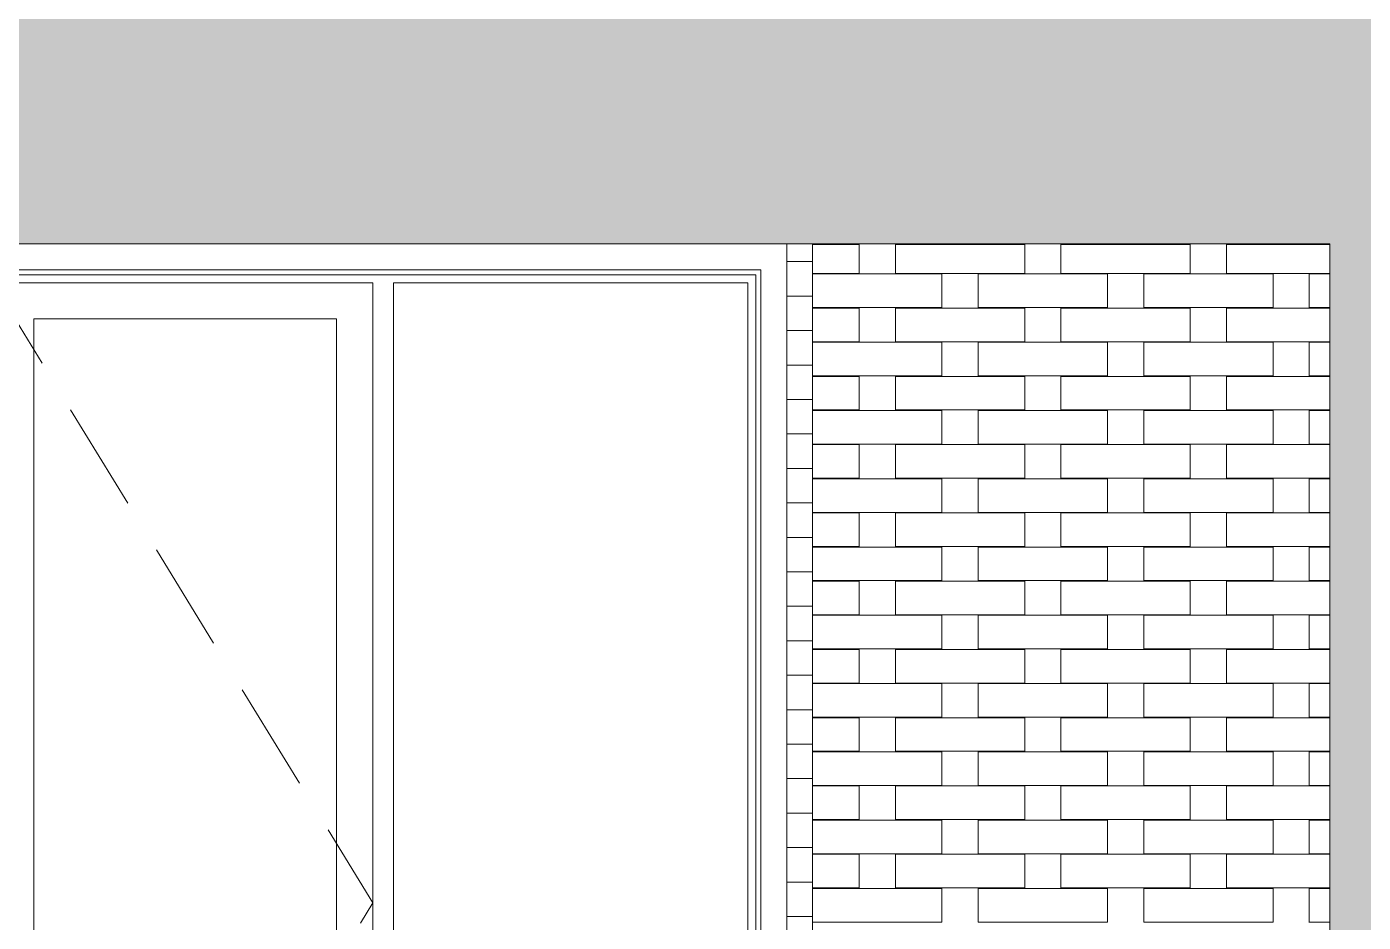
# Model space of a CAD drawing. Header units: millimetres. Extents: x 476244520 to 476657119, y 4620824743 to 4621446928.
# Drawn here: x 476550810 to 476553393, y 4621080334 to 4621082065 of the extents above; entities that cross this region are included whole.
import ezdxf

# ---------------------------------------------------------------- set-up
doc = ezdxf.new("R2010")
doc.units = ezdxf.units.MM
doc.header["$MEASUREMENT"] = 0
doc.linetypes.add('Hidden Line', pattern=[317.5, 211.666667, -105.833333])
for name, color, linetype, lineweight in [('2D Drafting - General_Pen_No__30_Pen_No__9_Pen_No__9_Pen_No__253', 252, 'Continuous', 0), ('2D Drafting - General_Pen_No__30_Pen_No__9_Pen_No__9_Pen_No__7', 7, 'Continuous', 0), ('2D Drafting - General_Pen_No__7_Pen_No__7', 7, 'Continuous', 0), ('New_Interior - Furniture _Pen_No__250', 7, 'Continuous', 0), ('New_Structural - Bearing_Pen_No__250', 7, 'Continuous', 0), ('Structural - Bearing_Pen_No__250', 7, 'Continuous', 0)]:
    doc.layers.add(name, color=color, linetype=linetype, lineweight=lineweight)

msp = doc.modelspace()

# ---------------------------------------------------------------- hatches: boundary and pattern name
at = {"layer": '2D Drafting - General_Pen_No__30_Pen_No__9_Pen_No__9_Pen_No__253', "linetype": 'Continuous', "lineweight": 0}
h = msp.add_hatch(dxfattribs=at)
h.set_pattern_fill('BRICK___RUNNING_BOND', color=252, style=0, pattern_type=2)
h.set_pattern_definition([(0, (476584677.18, 4621075479.1), (0, 66.64), []), (90, (476584677.18, 4621075479.1), (-244.8, 0), [66.64, -66.64]), (90, (476584799.58, 4621075545.74), (-244.8, 0), [66.64, -66.64])])
h.paths.add_polyline_path([(476539459.138, 4621072645.531), (476540629.005, 4621072645.531), (476540629.014, 4621075245.539), (476540629.014, 4621076667.176), (476540629.014, 4621084845.531), (476540629.014, 4621085057.885), (476540629.014, 4621085545.532), (476546429.014, 4621085545.532), (476546429.014, 4621072645.531), (476553686.976, 4621072645.531), (476553729.155, 4621072645.531), (476553729.155, 4621075945.533), (476553729.155, 4621078445.544), (476553729.155, 4621079070.057), (476553729.155, 4621085545.544), (476557529.011, 4621085545.544), (476557529.011, 4621075245.549), (476556929.206, 4621075245.549), (476556929.206, 4621070445.499), (476563929.127, 4621070445.499), (476563929.127, 4621075251.999), (476563329.323, 4621075251.999), (476563329.323, 4621085545.544), (476567129.179, 4621085545.544), (476567129.179, 4621072645.445), (476569940.806, 4621072645.445), (476569940.806, 4621072645.531), (476570829.494, 4621072645.531), (476572429.494, 4621072645.531), (476574429.014, 4621072645.531), (476574429.014, 4621085545.532), (476580229.014, 4621085545.532), (476580229.014, 4621072645.531), (476581399.049, 4621072645.531), (476581399.049, 4621085945.125), (476580317.511, 4621085945.125), (476574428.978, 4621085945.125), (476553729.155, 4621085945.125), (476546829.014, 4621085945.125), (476539459.138, 4621085945.125)])
h.paths.add_polyline_path([(476546829.014, 4621082345.544), (476546829.014, 4621084845.531), (476553329.014, 4621084845.531), (476553329.014, 4621082345.544)], flags=0)
h.paths.add_polyline_path([(476546829.014, 4621075945.533), (476546829.014, 4621078445.544), (476553329.014, 4621078445.544), (476553329.014, 4621075945.533)], flags=0)
h.paths.add_polyline_path([(476546829.014, 4621079145.544), (476546829.014, 4621081645.544), (476553329.014, 4621081645.544), (476553329.014, 4621079145.544)], flags=0)
h.paths.add_polyline_path([(476549474.939, 4621072745.581), (476549479.055, 4621072745.581), (476549479.055, 4621075245.581), (476547879.055, 4621075245.582), (476547879.055, 4621072745.581)], flags=0)
h.paths.add_polyline_path([(476559629.231, 4621083245.531), (476559629.231, 4621084845.531), (476558029.231, 4621084845.531), (476558029.231, 4621083245.531)], flags=0)
h.paths.add_polyline_path([(476559629.231, 4621073645.531), (476559629.231, 4621075245.531), (476558029.231, 4621075245.531), (476558029.231, 4621073645.531)], flags=0)
h.paths.add_polyline_path([(476558029.236, 4621076845.531), (476559629.236, 4621076845.531), (476559629.236, 4621078445.531), (476558029.236, 4621078445.531)], flags=0)
h.paths.add_polyline_path([(476559629.236, 4621080045.531), (476559629.236, 4621081645.531), (476558029.236, 4621081645.531), (476558029.236, 4621080045.531)], flags=0)
h.paths.add_polyline_path([(476559629.014, 4621071445.531), (476559629.014, 4621072045.531), (476558029.442, 4621072045.531), (476558029.442, 4621071445.531)], flags=0)
h.paths.add_polyline_path([(476561228.792, 4621078445.531), (476561228.792, 4621076845.531), (476562828.792, 4621076845.531), (476562828.792, 4621078445.531)], flags=0)
h.paths.add_polyline_path([(476561228.792, 4621080045.531), (476562828.792, 4621080045.531), (476562828.792, 4621081645.531), (476561228.792, 4621081645.531)], flags=0)
h.paths.add_polyline_path([(476561228.797, 4621084845.531), (476561228.797, 4621083245.531), (476562828.797, 4621083245.531), (476562828.797, 4621084845.531)], flags=0)
h.paths.add_polyline_path([(476562828.369, 4621071445.531), (476562828.369, 4621072045.531), (476561228.797, 4621072045.531), (476561228.797, 4621071445.531)], flags=0)
h.paths.add_polyline_path([(476561228.797, 4621073645.531), (476562828.797, 4621073645.531), (476562828.797, 4621075245.531), (476561228.797, 4621075245.531)], flags=0)
h.paths.add_polyline_path([(476568178.997, 4621081645.582), (476568178.997, 4621079145.581), (476569778.997, 4621079145.581), (476569778.997, 4621081645.581)], flags=0)
h.paths.add_polyline_path([(476569778.997, 4621075945.581), (476569778.997, 4621078445.581), (476568178.997, 4621078445.582), (476568178.997, 4621075945.581)], flags=0)
h.paths.add_polyline_path([(476568178.997, 4621082345.581), (476569778.997, 4621082345.581), (476569778.997, 4621084845.581), (476568178.997, 4621084845.582)], flags=0)
h.paths.add_polyline_path([(476571779.011, 4621084845.581), (476571779.011, 4621082345.581), (476573379.011, 4621082345.581), (476573379.011, 4621084845.582)], flags=0)
h.paths.add_polyline_path([(476571779.011, 4621081645.581), (476571779.011, 4621079145.581), (476573379.011, 4621079145.581), (476573379.011, 4621081645.582)], flags=0)
h.paths.add_polyline_path([(476571779.011, 4621075245.581), (476571779.011, 4621072745.581), (476571783.128, 4621072745.581), (476573379.011, 4621072745.581), (476573379.011, 4621075245.582)], flags=0)
h.paths.add_polyline_path([(476571779.011, 4621075945.581), (476573379.011, 4621075945.581), (476573379.011, 4621078445.582), (476571779.011, 4621078445.581)], flags=0)
h = msp.add_hatch(dxfattribs=at)
h.set_pattern_fill('BRICK___RUNNING_BOND', color=252, style=0, pattern_type=2)
h.set_pattern_definition([(0, (476585777.157, 4621078679.11), (0, 66.64), []), (90, (476585777.16, 4621078679.1), (-244.8, 0), [66.64, -66.64]), (90, (476585899.56, 4621078745.75), (-244.8, 0), [66.64, -66.64])])
h.paths.add_polyline_path([(476552279.01, 4621081645.544), (476552279.01, 4621079146.544), (476552329.001, 4621079146.544), (476552329.001, 4621081645.544)])

# ---------------------------------------------------------------- linework, layer by layer
at = {"layer": '2D Drafting - General_Pen_No__30_Pen_No__9_Pen_No__9_Pen_No__7', "color": 7, "linetype": 'Continuous', "lineweight": 0, "flags": 128}
for points in [[(476546829.014, 4621079145.544), (476546829.014, 4621081645.544), (476553329.014, 4621081645.544), (476553329.014, 4621079145.544)], [(476552279.01, 4621081645.544), (476552279.01, 4621079146.544), (476552329.001, 4621079146.544), (476552329.001, 4621081645.544)]]:
    msp.add_lwpolyline(points, close=True, dxfattribs=at)
at = {"layer": '2D Drafting - General_Pen_No__7_Pen_No__7', "color": 7, "linetype": 'Continuous', "lineweight": 0, "flags": 128}
msp.add_lwpolyline([(476550683.135, 4621079145.539), (476552279.018, 4621079145.544), (476552279.01, 4621081645.544), (476550679.01, 4621081645.539)], dxfattribs=at)
for points in [[(476552229.01, 4621081595.543), (476550729.01, 4621081595.538), (476550729.018, 4621079145.539), (476552229.018, 4621079145.546)], [(476552219.01, 4621081585.543), (476550739.01, 4621081585.538), (476550739.018, 4621079205.54), (476552219.018, 4621079205.546)], [(476551479.014, 4621081570.541), (476550754.01, 4621081570.538), (476550754.018, 4621079225.54), (476551479.018, 4621079225.543)], [(476552204.01, 4621081570.543), (476551519.01, 4621081570.541), (476551519.018, 4621079225.543), (476552204.018, 4621079225.545)], [(476551409.01, 4621081500.54), (476550824.01, 4621081500.538), (476550824.018, 4621079290.541), (476551409.018, 4621079290.543)]]:
    msp.add_lwpolyline(points, close=True, dxfattribs=at)
at = {"layer": '2D Drafting - General_Pen_No__7_Pen_No__7', "color": 7, "linetype": 'Hidden Line', "lineweight": 0, "flags": 128}
msp.add_lwpolyline([(476550729.01, 4621081595.538), (476551479.014, 4621080371.418), (476550729.795, 4621079146.823)], dxfattribs=at)
at = {"layer": 'New_Interior - Furniture _Pen_No__250', "color": 7, "linetype": 'Continuous', "lineweight": 0}
for p, q in [((476553269.014, 4621081644.544), (476553269.014, 4621081645.544)), ((476553057.745, 4621081126.544), (476553057.514, 4621081126.367))]:
    msp.add_line(p, q, dxfattribs=at)
at = {"layer": 'New_Structural - Bearing_Pen_No__250', "color": 7, "linetype": 'Continuous', "lineweight": 0}
for p, q in [((476552329.014, 4621081588.544), (476552329.014, 4621081644.544)), ((476552419.014, 4621081644.544), (476552329.014, 4621081644.544)), ((476552419.014, 4621081588.544), (476552419.014, 4621081644.544)), ((476552489.014, 4621081588.544), (476552489.014, 4621081644.544)), ((476552739.014, 4621081644.544), (476552489.014, 4621081644.544)), ((476552639.014, 4621081644.544), (476552639.014, 4621081645.544)), ((476552739.014, 4621081588.544), (476552739.014, 4621081644.544)), ((476552809.014, 4621081588.544), (476552809.014, 4621081644.544)), ((476553059.014, 4621081644.544), (476552809.014, 4621081644.544)), ((476553059.014, 4621081588.544), (476553059.014, 4621081644.544)), ((476553129.014, 4621081588.544), (476553129.014, 4621081644.544)), ((476553329.014, 4621081644.544), (476553129.014, 4621081644.544)), ((476552419.014, 4621081588.544), (476552329.014, 4621081588.544)), ((476552329.014, 4621081522.544), (476552329.014, 4621081587.544)), ((476552579.014, 4621081587.544), (476552329.014, 4621081587.544)), ((476552739.014, 4621081588.544), (476552489.014, 4621081588.544)), ((476552579.014, 4621081522.544), (476552579.014, 4621081587.544)), ((476552649.014, 4621081522.544), (476552649.014, 4621081587.544)), ((476552899.014, 4621081587.544), (476552649.014, 4621081587.544)), ((476553059.014, 4621081588.544), (476552809.014, 4621081588.544)), ((476552899.014, 4621081522.544), (476552899.014, 4621081587.544)), ((476552969.014, 4621081522.544), (476552969.014, 4621081587.544)), ((476553219.014, 4621081587.544), (476552969.014, 4621081587.544)), ((476553329.014, 4621081588.544), (476553129.014, 4621081588.544)), ((476553219.014, 4621081522.544), (476553219.014, 4621081587.544)), ((476553289.014, 4621081522.544), (476553289.014, 4621081587.544)), ((476553329.014, 4621081587.544), (476553289.014, 4621081587.544)), ((476552579.014, 4621081522.544), (476552329.014, 4621081522.544)), ((476552329.014, 4621081456.544), (476552329.014, 4621081521.544)), ((476552419.014, 4621081521.544), (476552329.014, 4621081521.544)), ((476552419.014, 4621081456.544), (476552419.014, 4621081521.544)), ((476552489.014, 4621081456.544), (476552489.014, 4621081521.544)), ((476552739.014, 4621081521.544), (476552489.014, 4621081521.544)), ((476552899.014, 4621081522.544), (476552649.014, 4621081522.544)), ((476552739.014, 4621081456.544), (476552739.014, 4621081521.544)), ((476552809.014, 4621081456.544), (476552809.014, 4621081521.544)), ((476553059.014, 4621081521.544), (476552809.014, 4621081521.544)), ((476553219.014, 4621081522.544), (476552969.014, 4621081522.544)), ((476553059.014, 4621081456.544), (476553059.014, 4621081521.544)), ((476553129.014, 4621081456.544), (476553129.014, 4621081521.544)), ((476553329.014, 4621081521.544), (476553129.014, 4621081521.544)), ((476553329.014, 4621081522.544), (476553289.014, 4621081522.544)), ((476552419.014, 4621081456.544), (476552329.014, 4621081456.544)), ((476552329.014, 4621081390.544), (476552329.014, 4621081455.544)), ((476552579.014, 4621081455.544), (476552329.014, 4621081455.544)), ((476552739.014, 4621081456.544), (476552489.014, 4621081456.544)), ((476552579.014, 4621081390.544), (476552579.014, 4621081455.544)), ((476552649.014, 4621081390.544), (476552649.014, 4621081455.544)), ((476552899.014, 4621081455.544), (476552649.014, 4621081455.544)), ((476553059.014, 4621081456.544), (476552809.014, 4621081456.544)), ((476552899.014, 4621081390.544), (476552899.014, 4621081455.544)), ((476552969.014, 4621081390.544), (476552969.014, 4621081455.544)), ((476553219.014, 4621081455.544), (476552969.014, 4621081455.544)), ((476553329.014, 4621081456.544), (476553129.014, 4621081456.544)), ((476553219.014, 4621081390.544), (476553219.014, 4621081455.544)), ((476553289.014, 4621081390.544), (476553289.014, 4621081455.544)), ((476553329.014, 4621081455.544), (476553289.014, 4621081455.544)), ((476552579.014, 4621081390.544), (476552329.014, 4621081390.544)), ((476552329.014, 4621081324.544), (476552329.014, 4621081389.544)), ((476552419.014, 4621081389.544), (476552329.014, 4621081389.544)), ((476552419.014, 4621081324.544), (476552419.014, 4621081389.544)), ((476552489.014, 4621081324.544), (476552489.014, 4621081389.544)), ((476552739.014, 4621081389.544), (476552489.014, 4621081389.544)), ((476552899.014, 4621081390.544), (476552649.014, 4621081390.544)), ((476552739.014, 4621081324.544), (476552739.014, 4621081389.544)), ((476552809.014, 4621081324.544), (476552809.014, 4621081389.544)), ((476553059.014, 4621081389.544), (476552809.014, 4621081389.544)), ((476553219.014, 4621081390.544), (476552969.014, 4621081390.544)), ((476553059.014, 4621081324.544), (476553059.014, 4621081389.544)), ((476553129.014, 4621081324.544), (476553129.014, 4621081389.544)), ((476553329.014, 4621081389.544), (476553129.014, 4621081389.544)), ((476553329.014, 4621081390.544), (476553289.014, 4621081390.544)), ((476552419.014, 4621081324.544), (476552329.014, 4621081324.544)), ((476552329.014, 4621081258.544), (476552329.014, 4621081323.544)), ((476552579.014, 4621081323.544), (476552329.014, 4621081323.544)), ((476552739.014, 4621081324.544), (476552489.014, 4621081324.544)), ((476552579.014, 4621081258.544), (476552579.014, 4621081323.544)), ((476552649.014, 4621081258.544), (476552649.014, 4621081323.544)), ((476552899.014, 4621081323.544), (476552649.014, 4621081323.544)), ((476553059.014, 4621081324.544), (476552809.014, 4621081324.544)), ((476552899.014, 4621081258.544), (476552899.014, 4621081323.544)), ((476552969.014, 4621081258.544), (476552969.014, 4621081323.544)), ((476553219.014, 4621081323.544), (476552969.014, 4621081323.544)), ((476553329.014, 4621081324.544), (476553129.014, 4621081324.544)), ((476553219.014, 4621081258.544), (476553219.014, 4621081323.544)), ((476553289.014, 4621081258.544), (476553289.014, 4621081323.544)), ((476553329.014, 4621081323.544), (476553289.014, 4621081323.544)), ((476552579.014, 4621081258.544), (476552329.014, 4621081258.544)), ((476552329.014, 4621081192.544), (476552329.014, 4621081257.544)), ((476552419.014, 4621081257.544), (476552329.014, 4621081257.544)), ((476552419.014, 4621081192.544), (476552419.014, 4621081257.544)), ((476552489.014, 4621081192.544), (476552489.014, 4621081257.544)), ((476552739.014, 4621081257.544), (476552489.014, 4621081257.544)), ((476552899.014, 4621081258.544), (476552649.014, 4621081258.544)), ((476552739.014, 4621081192.544), (476552739.014, 4621081257.544)), ((476552809.014, 4621081192.544), (476552809.014, 4621081257.544)), ((476553059.014, 4621081257.544), (476552809.014, 4621081257.544)), ((476553219.014, 4621081258.544), (476552969.014, 4621081258.544)), ((476553059.014, 4621081192.544), (476553059.014, 4621081257.544)), ((476553129.014, 4621081192.544), (476553129.014, 4621081257.544)), ((476553329.014, 4621081257.544), (476553129.014, 4621081257.544)), ((476553329.014, 4621081258.544), (476553289.014, 4621081258.544)), ((476552419.014, 4621081192.544), (476552329.014, 4621081192.544)), ((476552329.014, 4621081126.544), (476552329.014, 4621081191.544)), ((476552579.014, 4621081191.544), (476552329.014, 4621081191.544)), ((476552739.014, 4621081192.544), (476552489.014, 4621081192.544)), ((476552579.014, 4621081126.544), (476552579.014, 4621081191.544)), ((476552649.014, 4621081126.544), (476552649.014, 4621081191.544)), ((476552899.014, 4621081191.544), (476552649.014, 4621081191.544)), ((476553059.014, 4621081192.544), (476552809.014, 4621081192.544)), ((476552899.014, 4621081126.544), (476552899.014, 4621081191.544)), ((476552969.014, 4621081126.544), (476552969.014, 4621081191.544)), ((476553219.014, 4621081191.544), (476552969.014, 4621081191.544)), ((476553329.014, 4621081192.544), (476553129.014, 4621081192.544)), ((476553219.014, 4621081126.544), (476553219.014, 4621081191.544)), ((476553289.014, 4621081126.544), (476553289.014, 4621081191.544)), ((476553329.014, 4621081191.544), (476553289.014, 4621081191.544)), ((476552579.014, 4621081126.544), (476552329.014, 4621081126.544)), ((476552329.014, 4621081060.544), (476552329.014, 4621081125.544)), ((476552419.014, 4621081125.544), (476552329.014, 4621081125.544)), ((476552419.014, 4621081060.544), (476552419.014, 4621081125.544)), ((476552489.014, 4621081060.544), (476552489.014, 4621081125.544)), ((476552739.014, 4621081125.544), (476552489.014, 4621081125.544)), ((476552899.014, 4621081126.544), (476552649.014, 4621081126.544)), ((476552739.014, 4621081060.544), (476552739.014, 4621081125.544)), ((476552809.014, 4621081060.544), (476552809.014, 4621081125.544)), ((476553059.014, 4621081125.544), (476552809.014, 4621081125.544)), ((476553219.014, 4621081126.544), (476552969.014, 4621081126.544)), ((476553059.014, 4621081060.544), (476553059.014, 4621081125.544)), ((476553129.014, 4621081060.544), (476553129.014, 4621081125.544)), ((476553329.014, 4621081125.544), (476553129.014, 4621081125.544)), ((476553329.014, 4621081126.544), (476553289.014, 4621081126.544)), ((476552419.014, 4621081060.544), (476552329.014, 4621081060.544)), ((476552329.014, 4621080994.544), (476552329.014, 4621081059.544)), ((476552579.014, 4621081059.544), (476552329.014, 4621081059.544)), ((476552739.014, 4621081060.544), (476552489.014, 4621081060.544)), ((476552579.014, 4621080994.544), (476552579.014, 4621081059.544)), ((476552649.014, 4621080994.544), (476552649.014, 4621081059.544)), ((476552899.014, 4621081059.544), (476552649.014, 4621081059.544)), ((476553059.014, 4621081060.544), (476552809.014, 4621081060.544)), ((476552899.014, 4621080994.544), (476552899.014, 4621081059.544)), ((476552969.014, 4621080994.544), (476552969.014, 4621081059.544)), ((476553219.014, 4621081059.544), (476552969.014, 4621081059.544)), ((476553329.014, 4621081060.544), (476553129.014, 4621081060.544)), ((476553219.014, 4621080994.544), (476553219.014, 4621081059.544)), ((476553289.014, 4621080994.544), (476553289.014, 4621081059.544)), ((476553329.014, 4621081059.544), (476553289.014, 4621081059.544)), ((476552579.014, 4621080994.544), (476552329.014, 4621080994.544)), ((476552329.014, 4621080928.544), (476552329.014, 4621080993.544)), ((476552419.014, 4621080993.544), (476552329.014, 4621080993.544)), ((476552419.014, 4621080928.544), (476552419.014, 4621080993.544)), ((476552489.014, 4621080928.544), (476552489.014, 4621080993.544)), ((476552739.014, 4621080993.544), (476552489.014, 4621080993.544)), ((476552899.014, 4621080994.544), (476552649.014, 4621080994.544)), ((476552739.014, 4621080928.544), (476552739.014, 4621080993.544)), ((476552809.014, 4621080928.544), (476552809.014, 4621080993.544)), ((476553059.014, 4621080993.544), (476552809.014, 4621080993.544)), ((476553219.014, 4621080994.544), (476552969.014, 4621080994.544)), ((476553059.014, 4621080928.544), (476553059.014, 4621080993.544)), ((476553129.014, 4621080928.544), (476553129.014, 4621080993.544)), ((476553329.014, 4621080993.544), (476553129.014, 4621080993.544)), ((476553329.014, 4621080994.544), (476553289.014, 4621080994.544)), ((476552419.014, 4621080928.544), (476552329.014, 4621080928.544)), ((476552329.014, 4621080862.544), (476552329.014, 4621080927.544)), ((476552579.014, 4621080927.544), (476552329.014, 4621080927.544)), ((476552739.014, 4621080928.544), (476552489.014, 4621080928.544)), ((476552579.014, 4621080862.544), (476552579.014, 4621080927.544)), ((476552649.014, 4621080862.544), (476552649.014, 4621080927.544)), ((476552899.014, 4621080927.544), (476552649.014, 4621080927.544)), ((476553059.014, 4621080928.544), (476552809.014, 4621080928.544)), ((476552899.014, 4621080862.544), (476552899.014, 4621080927.544)), ((476552969.014, 4621080862.544), (476552969.014, 4621080927.544)), ((476553219.014, 4621080927.544), (476552969.014, 4621080927.544)), ((476553329.014, 4621080928.544), (476553129.014, 4621080928.544)), ((476553219.014, 4621080862.544), (476553219.014, 4621080927.544)), ((476553289.014, 4621080862.544), (476553289.014, 4621080927.544)), ((476553329.014, 4621080927.544), (476553289.014, 4621080927.544)), ((476552579.014, 4621080862.544), (476552329.014, 4621080862.544)), ((476552329.014, 4621080796.544), (476552329.014, 4621080861.544)), ((476552419.014, 4621080861.544), (476552329.014, 4621080861.544)), ((476552419.014, 4621080796.544), (476552419.014, 4621080861.544)), ((476552489.014, 4621080796.544), (476552489.014, 4621080861.544)), ((476552739.014, 4621080861.544), (476552489.014, 4621080861.544)), ((476552899.014, 4621080862.544), (476552649.014, 4621080862.544)), ((476552739.014, 4621080796.544), (476552739.014, 4621080861.544)), ((476552809.014, 4621080796.544), (476552809.014, 4621080861.544)), ((476553059.014, 4621080861.544), (476552809.014, 4621080861.544)), ((476553219.014, 4621080862.544), (476552969.014, 4621080862.544)), ((476553059.014, 4621080796.544), (476553059.014, 4621080861.544)), ((476553129.014, 4621080796.544), (476553129.014, 4621080861.544)), ((476553329.014, 4621080861.544), (476553129.014, 4621080861.544)), ((476553329.014, 4621080862.544), (476553289.014, 4621080862.544)), ((476552419.014, 4621080796.544), (476552329.014, 4621080796.544)), ((476552329.014, 4621080730.544), (476552329.014, 4621080795.544)), ((476552579.014, 4621080795.544), (476552329.014, 4621080795.544)), ((476552739.014, 4621080796.544), (476552489.014, 4621080796.544)), ((476552579.014, 4621080730.544), (476552579.014, 4621080795.544)), ((476552649.014, 4621080730.544), (476552649.014, 4621080795.544)), ((476552899.014, 4621080795.544), (476552649.014, 4621080795.544)), ((476553059.014, 4621080796.544), (476552809.014, 4621080796.544)), ((476552899.014, 4621080730.544), (476552899.014, 4621080795.544)), ((476552969.014, 4621080730.544), (476552969.014, 4621080795.544)), ((476553219.014, 4621080795.544), (476552969.014, 4621080795.544)), ((476553329.014, 4621080796.544), (476553129.014, 4621080796.544)), ((476553219.014, 4621080730.544), (476553219.014, 4621080795.544)), ((476553289.014, 4621080795.544), (476553289.014, 4621080796.544)), ((476553289.014, 4621080730.544), (476553289.014, 4621080795.544)), ((476553329.014, 4621080795.544), (476553289.014, 4621080795.544)), ((476552579.014, 4621080730.544), (476552329.014, 4621080730.544)), ((476552329.014, 4621080664.544), (476552329.014, 4621080729.544)), ((476552419.014, 4621080729.544), (476552329.014, 4621080729.544)), ((476552419.014, 4621080664.544), (476552419.014, 4621080729.544)), ((476552489.014, 4621080664.544), (476552489.014, 4621080729.544)), ((476552739.014, 4621080729.544), (476552489.014, 4621080729.544)), ((476552899.014, 4621080730.544), (476552649.014, 4621080730.544)), ((476552739.014, 4621080664.544), (476552739.014, 4621080729.544)), ((476552809.014, 4621080664.544), (476552809.014, 4621080729.544)), ((476553059.014, 4621080729.544), (476552809.014, 4621080729.544)), ((476553219.014, 4621080730.544), (476552969.014, 4621080730.544)), ((476553059.014, 4621080664.544), (476553059.014, 4621080729.544)), ((476553129.014, 4621080664.544), (476553129.014, 4621080729.544)), ((476553329.014, 4621080729.544), (476553129.014, 4621080729.544)), ((476553289.014, 4621080729.544), (476553289.014, 4621080730.544)), ((476553329.014, 4621080730.544), (476553289.014, 4621080730.544)), ((476552419.014, 4621080664.544), (476552329.014, 4621080664.544)), ((476552329.014, 4621080598.544), (476552329.014, 4621080663.544)), ((476552579.014, 4621080663.544), (476552329.014, 4621080663.544)), ((476552739.014, 4621080664.544), (476552489.014, 4621080664.544)), ((476552579.014, 4621080598.544), (476552579.014, 4621080663.544)), ((476552649.014, 4621080598.544), (476552649.014, 4621080663.544)), ((476552899.014, 4621080663.544), (476552649.014, 4621080663.544)), ((476553059.014, 4621080664.544), (476552809.014, 4621080664.544)), ((476552899.014, 4621080598.544), (476552899.014, 4621080663.544)), ((476552969.014, 4621080598.544), (476552969.014, 4621080663.544)), ((476553219.014, 4621080663.544), (476552969.014, 4621080663.544)), ((476553329.014, 4621080664.544), (476553129.014, 4621080664.544)), ((476553219.014, 4621080598.544), (476553219.014, 4621080663.544)), ((476553289.014, 4621080663.544), (476553289.014, 4621080664.544)), ((476553289.014, 4621080598.544), (476553289.014, 4621080663.544)), ((476553329.014, 4621080663.544), (476553289.014, 4621080663.544)), ((476552579.014, 4621080598.544), (476552329.014, 4621080598.544)), ((476552329.014, 4621080532.544), (476552329.014, 4621080597.544)), ((476552419.014, 4621080597.544), (476552329.014, 4621080597.544)), ((476552419.014, 4621080532.544), (476552419.014, 4621080597.544)), ((476552489.014, 4621080532.544), (476552489.014, 4621080597.544)), ((476552739.014, 4621080597.544), (476552489.014, 4621080597.544)), ((476552899.014, 4621080598.544), (476552649.014, 4621080598.544)), ((476552739.014, 4621080532.544), (476552739.014, 4621080597.544)), ((476552809.014, 4621080532.544), (476552809.014, 4621080597.544)), ((476553059.014, 4621080597.544), (476552809.014, 4621080597.544)), ((476553219.014, 4621080598.544), (476552969.014, 4621080598.544)), ((476553059.014, 4621080532.544), (476553059.014, 4621080597.544)), ((476553129.014, 4621080532.544), (476553129.014, 4621080597.544)), ((476553329.014, 4621080597.544), (476553129.014, 4621080597.544)), ((476553289.014, 4621080597.544), (476553289.014, 4621080598.544)), ((476553329.014, 4621080598.544), (476553289.014, 4621080598.544)), ((476552419.014, 4621080532.544), (476552329.014, 4621080532.544)), ((476552329.014, 4621080466.544), (476552329.014, 4621080531.544)), ((476552579.014, 4621080531.544), (476552329.014, 4621080531.544)), ((476552739.014, 4621080532.544), (476552489.014, 4621080532.544)), ((476552579.014, 4621080466.544), (476552579.014, 4621080531.544)), ((476552649.014, 4621080466.544), (476552649.014, 4621080531.544)), ((476552899.014, 4621080531.544), (476552649.014, 4621080531.544)), ((476553059.014, 4621080532.544), (476552809.014, 4621080532.544)), ((476552899.014, 4621080466.544), (476552899.014, 4621080531.544)), ((476552969.014, 4621080466.544), (476552969.014, 4621080531.544)), ((476553219.014, 4621080531.544), (476552969.014, 4621080531.544)), ((476553329.014, 4621080532.544), (476553129.014, 4621080532.544)), ((476553219.014, 4621080466.544), (476553219.014, 4621080531.544)), ((476553289.014, 4621080531.544), (476553289.014, 4621080532.544)), ((476553289.014, 4621080466.544), (476553289.014, 4621080531.544)), ((476553329.014, 4621080531.544), (476553289.014, 4621080531.544)), ((476552579.014, 4621080466.544), (476552329.014, 4621080466.544)), ((476552329.014, 4621080400.544), (476552329.014, 4621080465.544)), ((476552419.014, 4621080465.544), (476552329.014, 4621080465.544)), ((476552419.014, 4621080400.544), (476552419.014, 4621080465.544)), ((476552489.014, 4621080400.544), (476552489.014, 4621080465.544)), ((476552739.014, 4621080465.544), (476552489.014, 4621080465.544)), ((476552899.014, 4621080466.544), (476552649.014, 4621080466.544)), ((476552739.014, 4621080400.544), (476552739.014, 4621080465.544)), ((476552809.014, 4621080400.544), (476552809.014, 4621080465.544)), ((476553059.014, 4621080465.544), (476552809.014, 4621080465.544)), ((476553219.014, 4621080466.544), (476552969.014, 4621080466.544)), ((476553059.014, 4621080400.544), (476553059.014, 4621080465.544)), ((476553129.014, 4621080400.544), (476553129.014, 4621080465.544)), ((476553329.014, 4621080465.544), (476553129.014, 4621080465.544)), ((476553289.014, 4621080465.544), (476553289.014, 4621080466.544)), ((476553329.014, 4621080466.544), (476553289.014, 4621080466.544)), ((476552419.014, 4621080400.544), (476552329.014, 4621080400.544)), ((476552329.014, 4621080334.544), (476552329.014, 4621080399.544)), ((476552579.014, 4621080399.544), (476552329.014, 4621080399.544)), ((476552739.014, 4621080400.544), (476552489.014, 4621080400.544)), ((476552579.014, 4621080334.544), (476552579.014, 4621080399.544)), ((476552649.014, 4621080334.544), (476552649.014, 4621080399.544)), ((476552899.014, 4621080399.544), (476552649.014, 4621080399.544)), ((476553059.014, 4621080400.544), (476552809.014, 4621080400.544)), ((476552899.014, 4621080334.544), (476552899.014, 4621080399.544)), ((476552969.014, 4621080334.544), (476552969.014, 4621080399.544)), ((476553219.014, 4621080399.544), (476552969.014, 4621080399.544)), ((476553329.014, 4621080400.544), (476553129.014, 4621080400.544)), ((476553219.014, 4621080334.544), (476553219.014, 4621080399.544)), ((476553289.014, 4621080399.544), (476553289.014, 4621080400.544)), ((476553289.014, 4621080334.544), (476553289.014, 4621080399.544)), ((476553329.014, 4621080399.544), (476553289.014, 4621080399.544)), ((476552579.014, 4621080334.544), (476552329.014, 4621080334.544)), ((476552899.014, 4621080334.544), (476552649.014, 4621080334.544)), ((476553219.014, 4621080334.544), (476552969.014, 4621080334.544)), ((476553289.014, 4621080333.544), (476553289.014, 4621080334.544)), ((476553329.014, 4621080334.544), (476553289.014, 4621080334.544))]:
    msp.add_line(p, q, dxfattribs=at)
at = {"layer": 'Structural - Bearing_Pen_No__250', "color": 7, "linetype": 'Continuous', "lineweight": 0}
for p, q in [((476553289.014, 4621081644.544), (476553289.014, 4621081645.544)), ((476553329.014, 4621081644.544), (476553329.014, 4621081645.544)), ((476553289.014, 4621081587.544), (476553289.014, 4621081588.544)), ((476553329.014, 4621081587.544), (476553329.014, 4621081588.544)), ((476553289.014, 4621081521.544), (476553289.014, 4621081522.544)), ((476553329.014, 4621081521.544), (476553329.014, 4621081522.544)), ((476553289.014, 4621081455.544), (476553289.014, 4621081456.544)), ((476553329.014, 4621081455.544), (476553329.014, 4621081456.544)), ((476553289.014, 4621081389.544), (476553289.014, 4621081390.544)), ((476553329.014, 4621081389.544), (476553329.014, 4621081390.544)), ((476553289.014, 4621081323.544), (476553289.014, 4621081324.544)), ((476553329.014, 4621081323.544), (476553329.014, 4621081324.544)), ((476553289.014, 4621081257.544), (476553289.014, 4621081258.544)), ((476553329.014, 4621081257.544), (476553329.014, 4621081258.544)), ((476553289.014, 4621081191.544), (476553289.014, 4621081192.544)), ((476553329.014, 4621081191.544), (476553329.014, 4621081192.544)), ((476553289.014, 4621081125.544), (476553289.014, 4621081126.544)), ((476553329.014, 4621081125.544), (476553329.014, 4621081126.544)), ((476553289.014, 4621081059.544), (476553289.014, 4621081060.544)), ((476553329.014, 4621081059.544), (476553329.014, 4621081060.544)), ((476553289.014, 4621080993.544), (476553289.014, 4621080994.544)), ((476553329.014, 4621080993.544), (476553329.014, 4621080994.544)), ((476553289.014, 4621080927.544), (476553289.014, 4621080928.544)), ((476553329.014, 4621080927.544), (476553329.014, 4621080928.544)), ((476553289.014, 4621080861.544), (476553289.014, 4621080862.544)), ((476553329.014, 4621080861.544), (476553329.014, 4621080862.544)), ((476553329.014, 4621080795.544), (476553329.014, 4621080796.544)), ((476553329.014, 4621080729.544), (476553329.014, 4621080730.544)), ((476553329.014, 4621080663.544), (476553329.014, 4621080664.544)), ((476553329.014, 4621080597.544), (476553329.014, 4621080598.544)), ((476553329.014, 4621080531.544), (476553329.014, 4621080532.544)), ((476553329.014, 4621080465.544), (476553329.014, 4621080466.544)), ((476553329.014, 4621080399.544), (476553329.014, 4621080400.544)), ((476553329.014, 4621080333.544), (476553329.014, 4621080334.544))]:
    msp.add_line(p, q, dxfattribs=at)

doc.saveas('drawing.dxf')
